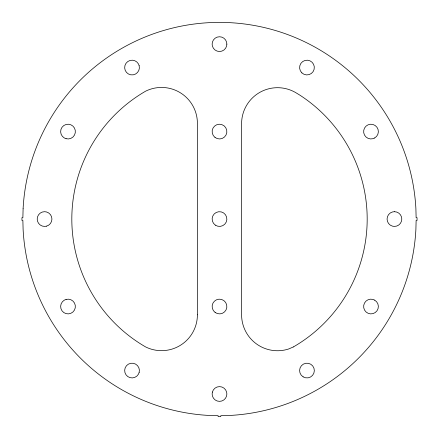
<?xml version="1.0" encoding="UTF-8"?>
<svg xmlns="http://www.w3.org/2000/svg" width="439" height="439" viewBox="0 0 439 439"><rect width="100%" height="100%" fill="white"/><g stroke="black" fill="none" stroke-linecap="round" stroke-linejoin="round"><path stroke-width="0.66" d="M23.102 208.766L22.872 217.678L21.95 217.678L21.95 220.438L22.872 220.438L23.102 229.35A196.667 196.667 0 0 0 209.205 415.453L218.117 415.684L218.117 416.611L220.79 416.611L220.79 415.689L229.795 415.453A196.667 196.667 0 0 0 415.898 229.35L416.128 220.438L417.05 220.438L417.05 217.678L416.128 217.678L415.898 208.766A196.667 196.667 0 0 0 219.5 22.389A196.667 196.667 0 0 0 23.102 208.766M226.864 44.12L226.617 46.029A7.364 7.364 0 0 1 212.383 46.029L212.136 44.12A7.364 7.364 0 0 1 219.5 36.755A7.364 7.364 0 0 1 226.864 44.12M212.383 392.087L212.136 393.992A7.364 7.364 0 0 0 219.5 401.361A7.364 7.364 0 0 0 226.864 393.992L226.617 392.087A7.364 7.364 0 0 0 212.383 392.087M139.147 372.464L138.411 374.237A7.364 7.364 0 0 1 125.998 374.78A7.364 7.364 0 0 1 130.751 363.3A7.364 7.364 0 0 1 139.147 372.464M293.34 346.953L288.653 348.983A35.938 35.938 0 0 1 241.598 314.812L241.598 123.304A35.954 35.954 0 0 1 296.638 93.178L299.936 95.197A147.685 147.685 0 0 1 293.34 346.953M374.681 137.967L372.909 138.702A7.364 7.364 0 0 1 363.744 130.312A7.364 7.364 0 0 1 375.224 125.554A7.364 7.364 0 0 1 374.681 137.967M66.113 299.403L64.335 300.139A7.364 7.364 0 0 0 63.759 312.546A7.364 7.364 0 0 0 75.25 307.821A7.364 7.364 0 0 0 66.113 299.403M46.468 226.173L44.564 226.42A7.364 7.364 0 0 1 37.2 219.056A7.364 7.364 0 0 1 44.564 211.691L46.468 211.944A7.364 7.364 0 0 1 46.468 226.173M394.436 211.691L392.532 211.944A7.364 7.364 0 0 0 392.532 226.173L394.436 226.42A7.364 7.364 0 0 0 401.8 219.056A7.364 7.364 0 0 0 394.436 211.691M66.091 138.702L64.319 137.967A7.364 7.364 0 0 1 63.776 125.554A7.364 7.364 0 0 1 75.256 130.312A7.364 7.364 0 0 1 66.091 138.702M374.681 300.144L372.909 299.409A7.364 7.364 0 0 0 363.744 307.805A7.364 7.364 0 0 0 375.224 312.557A7.364 7.364 0 0 0 374.681 300.144M139.147 65.652L138.411 63.874A7.364 7.364 0 0 0 125.998 63.331A7.364 7.364 0 0 0 130.751 74.811A7.364 7.364 0 0 0 139.147 65.652M197.402 314.812L197.402 123.304A35.855 35.855 0 0 0 145.66 91.158A147.685 147.685 0 0 0 145.66 346.953A35.855 35.855 0 0 0 197.402 314.812M215.039 137.451A7.364 7.364 0 0 0 226.804 132.523A7.364 7.364 0 0 0 216.657 124.791A7.364 7.364 0 0 0 215.039 137.451M215.39 225.169A7.364 7.364 0 0 0 226.848 219.56A7.364 7.364 0 0 0 216.262 212.443A7.364 7.364 0 0 0 215.39 225.169M301.873 72.879A7.364 7.364 0 0 0 314.121 69.307A7.364 7.364 0 0 0 304.907 60.483A7.364 7.364 0 0 0 301.873 72.879M215.165 312.48A7.364 7.364 0 0 0 226.826 307.3A7.364 7.364 0 0 0 216.509 299.793A7.364 7.364 0 0 0 215.165 312.48M303.146 376.854A7.364 7.364 0 0 0 314.335 370.719A7.364 7.364 0 0 0 303.426 364.096A7.364 7.364 0 0 0 303.146 376.854"/></g></svg>
